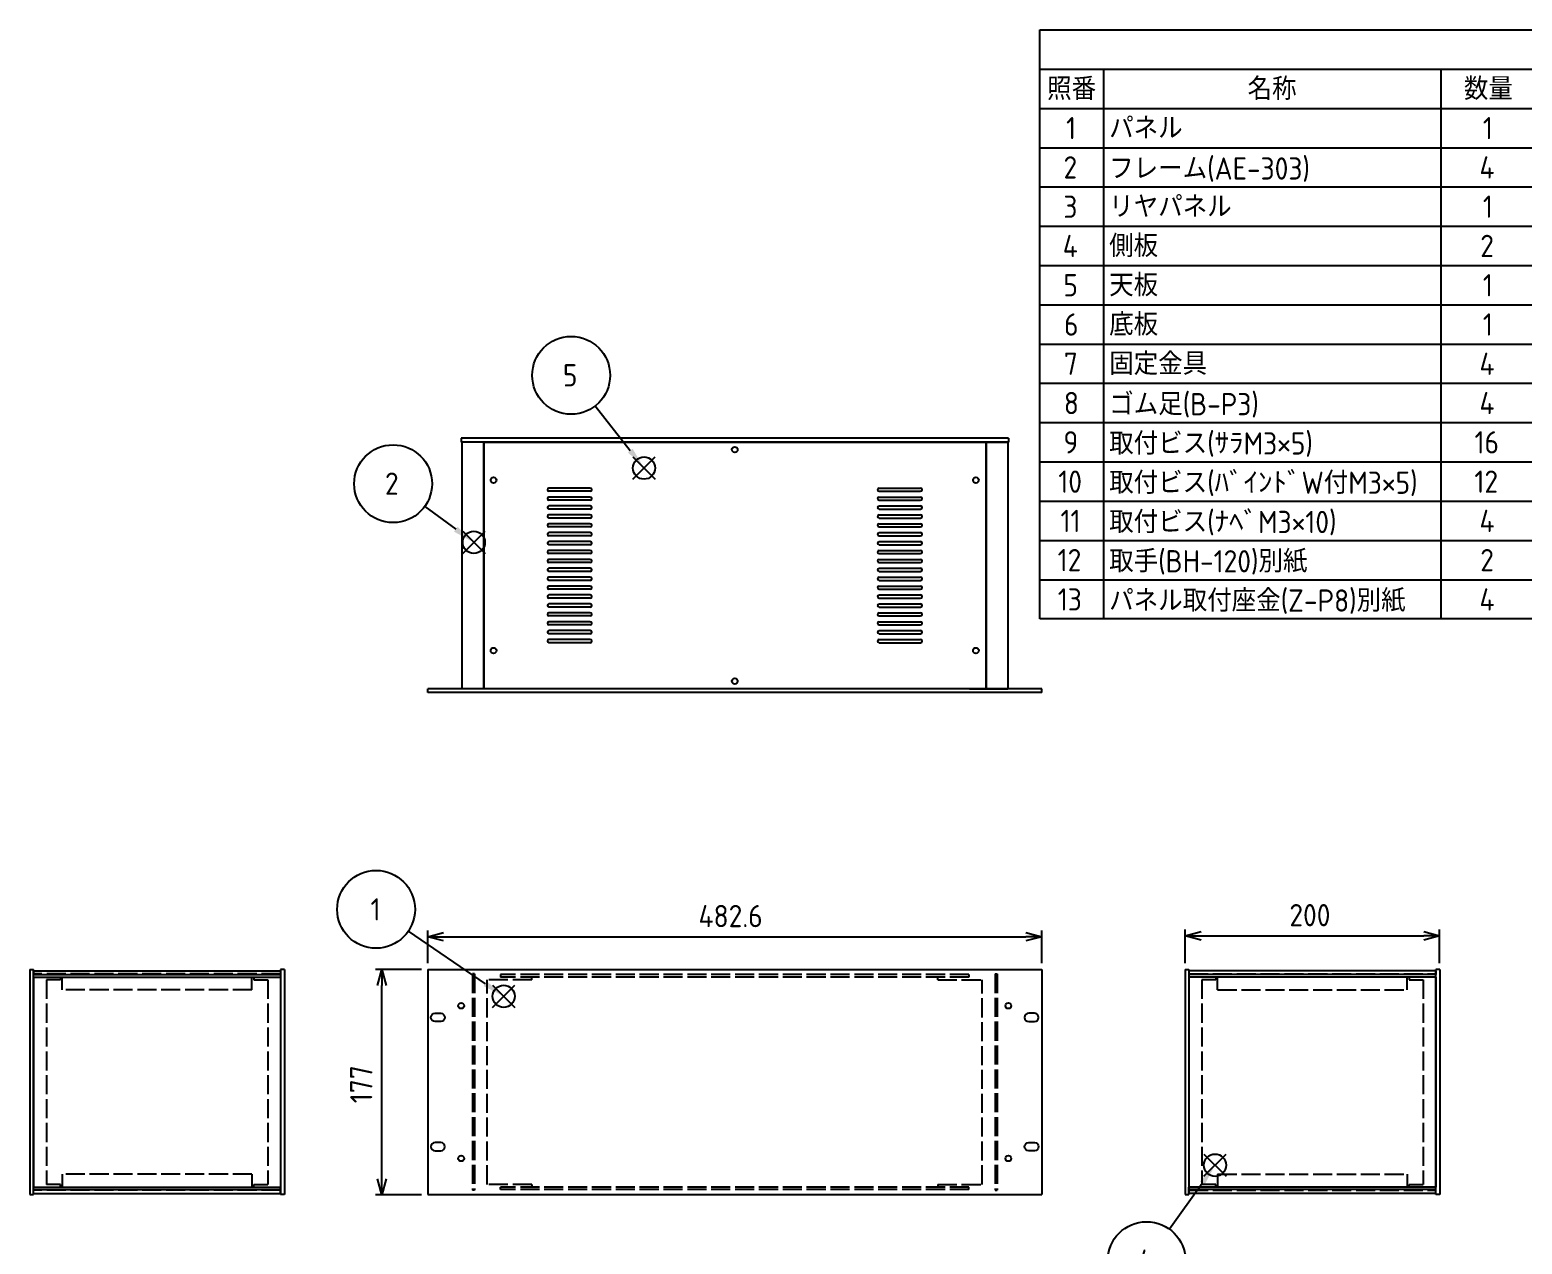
# Model space of a CAD drawing. Extents: x -78 to 2536, y -691 to 1413.
# Drawn here: x 231 to 1404, y 445 to 1400 of the extents above; entities that cross this region are included whole.
import ezdxf

# ---------------------------------------------------------------- set-up
doc = ezdxf.new("R2010")
doc.units = 0
doc.header["$LTSCALE"] = 5
doc.linetypes.add('AM_ISO02W050X2', pattern=[3.75, 3, -0.75])
doc.layers.get('0').update_dxf_attribs({"linetype": 'CONTINUOUS'})
doc.layers.get('DEFPOINTS').update_dxf_attribs({"linetype": 'CONTINUOUS'})
for name, color, linetype in [('AM_12', 7, 'CONTINUOUS'), ('AM_5', 3, 'CONTINUOUS'), ('側板0', 7, 'AM_ISO02W050X2'), ('固定金具', 6, 'CONTINUOUS'), ('固定金具0', 6, 'AM_ISO02W050X2'), ('天板', 3, 'CONTINUOUS'), ('ﾌﾚ_ﾑ', 2, 'CONTINUOUS'), ('ﾌﾚ_ﾑ0', 2, 'AM_ISO02W050X2'), ('ﾌﾛﾝﾄﾊ_ﾈﾙ', 7, 'CONTINUOUS'), ('ﾌﾛﾝﾄﾊ_ﾈﾙ0', 7, 'AM_ISO02W050X2'), ('ﾘﾔﾊ_ﾈﾙ', 5, 'CONTINUOUS')]:
    doc.layers.add(name, color=color, linetype=linetype)
doc.styles.add('ACISOTS', font='isocp.shx', dxfattribs={"height": 1, "bigfont": 'extfont.shx'})
doc.styles.get("Standard").update_dxf_attribs({"font": 'ISOCP.SHX', "bigfont": 'EXTFONT.SHX'})
doc.dimstyles.get("Standard").update_dxf_attribs({"dimtxt": 0.18, "dimasz": 0.18, "dimexe": 0.18, "dimexo": 0.0625, "dimgap": 0.09, "dimtad": 0, "dimtih": 1, "dimtoh": 1, "dimzin": 0, "dimcen": 0.09, "dimazin": 3, "dimtfac": 1, "dimtofl": 0, "dimtmove": 0, "dimatfit": 3})

# ---------------------------------------------------------------- blocks, each defined once
blk = doc.blocks.new('_OPEN30')
at = {"color": 0, "linetype": 'BYBLOCK'}
for p, q in [((-1, 0.268), (0, 0)), ((0, 0), (-1, -0.268)), ((0, 0), (-1, 0))]:
    blk.add_line(p, q, dxfattribs=at)
blk = doc.blocks.new('*U154')
at = {"layer": 'AM_5', "color": 2}
blk.add_text('177', height=17.5, rotation=90, dxfattribs=at).set_placement((500.5, 556.2))
blk = doc.blocks.new('*D11')
at = {"layer": 'AM_5'}
for p, q in [((539, 661.3), (503, 661.3)), ((508, 496.8), (508, 648.8)), ((539, 484.3), (503, 484.3))]:
    blk.add_line(p, q, dxfattribs=at)
at = {"layer": 'DEFPOINTS', "color": 0}
for p in [(508, 661.3), (544, 661.3), (544, 484.3)]:
    blk.add_point(p, dxfattribs=at)
blk.add_blockref('*U154', (0, 0))
at = {"layer": 'AM_5', "xscale": 12.5, "yscale": 12.5, "zscale": 12.5}
for p, rotation in [((508, 661.3), 90), ((508, 484.3), 270)]:
    blk.add_blockref('_OPEN30', p, dxfattribs=dict(at, rotation=rotation))
blk = doc.blocks.new('*S32')
at = {"layer": 'AM_12', "color": 4}
for p, q in [((594.9, 631.6), (612.4, 649.1)), ((594.9, 649.1), (612.4, 631.6))]:
    blk.add_line(p, q, dxfattribs=at)
blk.add_circle((603.7, 640.3), 8.75, dxfattribs=at)
blk = doc.blocks.new('*U173')
at = {"layer": 'AM_5', "color": 7, "style": 'ACISOTS'}
blk.add_text('1', height=17.5, dxfattribs=at).set_placement((499.1, 699.9))
blk = doc.blocks.new('*S33')
at = {"layer": 'AM_5', "color": 3}
blk.add_line((528.7, 691.4), (589.2, 650.2), dxfattribs=at)
blk.add_circle((503.4, 708.6), 30.6, dxfattribs=at)
blk.add_trace([(587.9, 648.3), (590.5, 652.1), (603.7, 640.3)], dxfattribs=at)
blk.add_blockref('*U173', (0, 0))
blk = doc.blocks.new('*S34')
at = {"layer": 'AM_12', "color": 4}
for p, q in [((571.5, 988.3), (589, 1005.8)), ((571.5, 1005.8), (589, 988.3))]:
    blk.add_line(p, q, dxfattribs=at)
blk.add_circle((580.2, 997.1), 8.75, dxfattribs=at)
blk = doc.blocks.new('*U174')
at = {"layer": 'AM_5', "color": 7, "style": 'ACISOTS'}
blk.add_text('2', height=17.5, dxfattribs=at).set_placement((510.4, 1034.5))
blk = doc.blocks.new('*S35')
at = {"layer": 'AM_5', "color": 3}
blk.add_line((541.6, 1025.2), (566.1, 1007.4), dxfattribs=at)
blk.add_circle((516.8, 1043.2), 30.6, dxfattribs=at)
blk.add_trace([(564.7, 1005.5), (567.4, 1009.3), (580.2, 997.1)], dxfattribs=at)
blk.add_blockref('*U174', (0, 0))
blk = doc.blocks.new('*S38')
at = {"layer": 'AM_12', "color": 4}
for p, q in [((1154, 498.8), (1171.5, 516.3)), ((1154, 516.3), (1171.5, 498.8))]:
    blk.add_line(p, q, dxfattribs=at)
blk.add_circle((1162.7, 507.5), 8.75, dxfattribs=at)
blk = doc.blocks.new('*U176')
at = {"layer": 'AM_5', "color": 7, "style": 'ACISOTS'}
blk.add_text('4', height=17.5, dxfattribs=at).set_placement((1101.9, 423.7))
blk = doc.blocks.new('*S39')
at = {"layer": 'AM_5', "color": 3}
blk.add_line((1126.8, 457.4), (1152.5, 493.3), dxfattribs=at)
blk.add_circle((1108.9, 432.5), 30.6, dxfattribs=at)
blk.add_trace([(1154.4, 492), (1150.7, 494.6), (1162.7, 507.5)], dxfattribs=at)
blk.add_blockref('*U176', (0, 0))
blk = doc.blocks.new('*S40')
at = {"layer": 'AM_12', "color": 4}
for p, q in [((705.2, 1046.8), (722.7, 1064.3)), ((705.2, 1064.3), (722.7, 1046.8))]:
    blk.add_line(p, q, dxfattribs=at)
blk.add_circle((714, 1055.5), 8.75, dxfattribs=at)
blk = doc.blocks.new('*U177')
at = {"layer": 'AM_5', "color": 7, "style": 'ACISOTS'}
blk.add_text('5', height=17.5, dxfattribs=at).set_placement((650.2, 1119.7))
blk = doc.blocks.new('*S41')
at = {"layer": 'AM_5', "color": 3}
blk.add_line((675.6, 1104.4), (703.2, 1069.3), dxfattribs=at)
blk.add_circle((656.7, 1128.4), 30.6, dxfattribs=at)
blk.add_trace([(701.4, 1067.8), (705, 1070.7), (714, 1055.5)], dxfattribs=at)
blk.add_blockref('*U177', (0, 0))
blk = doc.blocks.new('*U155')
at = {"layer": 'AM_5', "color": 2}
blk.add_text('482.6', height=17.5, dxfattribs=at).set_placement((756.8, 694.6))
blk = doc.blocks.new('*D18')
at = {"layer": 'AM_5'}
for p, q in [((544, 666.3), (544, 692.1)), ((1026.6, 666.3), (1026.6, 692.1)), ((556.5, 687.1), (1014.1, 687.1))]:
    blk.add_line(p, q, dxfattribs=at)
at = {"layer": 'DEFPOINTS', "color": 0}
for p in [(1026.6, 687.1), (544, 661.3), (1026.6, 661.3)]:
    blk.add_point(p, dxfattribs=at)
blk.add_blockref('*U155', (0, 0))
at = {"layer": 'AM_5', "xscale": 12.5, "yscale": 12.5, "zscale": 12.5, "rotation": 180}
blk.add_blockref('_OPEN30', (544, 687.1), dxfattribs=at)
at = {"layer": 'AM_5', "xscale": 12.5, "yscale": 12.5, "zscale": 12.5}
blk.add_blockref('_OPEN30', (1026.6, 687.1), dxfattribs=at)
blk = doc.blocks.new('*U184')
at = {"color": 2, "style": 'ACISOTS'}
blk.add_text('1', height=17.5, dxfattribs=at).set_placement((1045.625, 1314))
blk = doc.blocks.new('*U185')
at = {"color": 2, "style": 'ACISOTS'}
blk.add_text('パネル', height=17.5, dxfattribs=at).set_placement((1079.5, 1314))
blk = doc.blocks.new('*U186')
at = {"color": 2, "style": 'ACISOTS'}
blk.add_text('1', height=17.5, dxfattribs=at).set_placement((1373.125, 1314))
blk = doc.blocks.new('*U187')
at = {"color": 2, "style": 'ACISOTS'}
blk.add_text('A6063S-T5', height=17.5, dxfattribs=at).set_placement((1416.875, 1314))
blk = doc.blocks.new('*U188')
at = {"color": 2, "style": 'ACISOTS'}
blk.add_text('ﾍｱｰﾗｲﾝｼﾙﾊﾞｰｱﾙﾏｲﾄ/ﾍｱｰﾗｲﾝﾌﾞﾗｯｸｱﾙﾏｲﾄ', height=17.5, dxfattribs=at).set_placement((1669.5, 1314))
blk = doc.blocks.new('*U189')
at = {"color": 2, "style": 'ACISOTS'}
blk.add_text('2', height=17.5, dxfattribs=at).set_placement((1043.6, 1283.1))
blk = doc.blocks.new('*U190')
at = {"color": 2, "style": 'ACISOTS'}
blk.add_text('フレーム(AE-303)', height=17.5, dxfattribs=at).set_placement((1079.5, 1282.25))
blk = doc.blocks.new('*U191')
at = {"color": 2, "style": 'ACISOTS'}
blk.add_text('4', height=17.5, dxfattribs=at).set_placement((1370.5, 1283.125))
blk = doc.blocks.new('*U192')
at = {"color": 2, "style": 'ACISOTS'}
blk.add_text('A6063S-T5', height=17.5, dxfattribs=at).set_placement((1416.875, 1283.125))
blk = doc.blocks.new('*U193')
at = {"color": 2, "style": 'ACISOTS'}
blk.add_text('ﾍｱｰﾗｲﾝｼﾙﾊﾞｰｱﾙﾏｲﾄ/ﾍｱｰﾗｲﾝﾌﾞﾗｯｸｱﾙﾏｲﾄ', height=17.5, dxfattribs=at).set_placement((1669.5, 1283.125))
blk = doc.blocks.new('*U194')
at = {"color": 2, "style": 'ACISOTS'}
blk.add_text('3', height=17.5, dxfattribs=at).set_placement((1043.5, 1252.2))
blk = doc.blocks.new('*U195')
at = {"color": 2, "style": 'ACISOTS'}
blk.add_text('リヤパネル', height=17.5, dxfattribs=at).set_placement((1079.5, 1252.25))
blk = doc.blocks.new('*U196')
at = {"color": 2, "style": 'ACISOTS'}
blk.add_text('1', height=17.5, dxfattribs=at).set_placement((1373.125, 1252.25))
blk = doc.blocks.new('*U197')
at = {"color": 2, "style": 'ACISOTS'}
blk.add_text('A6063S-T5', height=17.5, dxfattribs=at).set_placement((1416.875, 1252.25))
blk = doc.blocks.new('*U198')
at = {"color": 2, "style": 'ACISOTS'}
blk.add_text('ﾍｱｰﾗｲﾝｼﾙﾊﾞｰｱﾙﾏｲﾄ/ﾍｱｰﾗｲﾝﾌﾞﾗｯｸｱﾙﾏｲﾄ', height=17.5, dxfattribs=at).set_placement((1669.5, 1252.25))
blk = doc.blocks.new('*U199')
at = {"color": 2, "style": 'ACISOTS'}
blk.add_text('4', height=17.5, dxfattribs=at).set_placement((1043, 1221.375))
blk = doc.blocks.new('*U200')
at = {"color": 2, "style": 'ACISOTS'}
blk.add_text('側板', height=17.5, dxfattribs=at).set_placement((1079.5, 1221.375))
blk = doc.blocks.new('*U201')
at = {"color": 2, "style": 'ACISOTS'}
blk.add_text('2', height=17.5, dxfattribs=at).set_placement((1371.1, 1221.4))
blk = doc.blocks.new('*U202')
at = {"color": 2, "style": 'ACISOTS'}
blk.add_text('A1050P-H24 t1.5', height=17.5, dxfattribs=at).set_placement((1416.9, 1221.4))
blk = doc.blocks.new('*U203')
at = {"color": 2, "style": 'ACISOTS'}
blk.add_text('ﾍｱｰﾗｲﾝｼﾙﾊﾞｰｱﾙﾏｲﾄ/ﾍｱｰﾗｲﾝﾌﾞﾗｯｸｱﾙﾏｲﾄ', height=17.5, dxfattribs=at).set_placement((1669.5, 1221.375))
blk = doc.blocks.new('*U204')
at = {"color": 2, "style": 'ACISOTS'}
blk.add_text('5', height=17.5, dxfattribs=at).set_placement((1043.5, 1190.5))
blk = doc.blocks.new('*U205')
at = {"color": 2, "style": 'ACISOTS'}
blk.add_text('天板', height=17.5, dxfattribs=at).set_placement((1079.5, 1190.5))
blk = doc.blocks.new('*U206')
at = {"color": 2, "style": 'ACISOTS'}
blk.add_text('1', height=17.5, dxfattribs=at).set_placement((1373.125, 1190.5))
blk = doc.blocks.new('*U207')
at = {"color": 2, "style": 'ACISOTS'}
blk.add_text('SPCC t1.0', height=17.5, dxfattribs=at).set_placement((1417.6, 1190.5))
blk = doc.blocks.new('*U208')
at = {"color": 2, "style": 'ACISOTS'}
blk.add_text('黒塗装(ﾚｻﾞｰﾄﾝ)', height=17.5, dxfattribs=at).set_placement((1669.5, 1189.625))
blk = doc.blocks.new('*U209')
at = {"color": 2, "style": 'ACISOTS'}
blk.add_text('6', height=17.5, dxfattribs=at).set_placement((1044, 1159.6))
blk = doc.blocks.new('*U210')
at = {"color": 2, "style": 'ACISOTS'}
blk.add_text('底板', height=17.5, dxfattribs=at).set_placement((1079.5, 1159.625))
blk = doc.blocks.new('*U211')
at = {"color": 2, "style": 'ACISOTS'}
blk.add_text('1', height=17.5, dxfattribs=at).set_placement((1373.125, 1159.625))
blk = doc.blocks.new('*U212')
at = {"color": 2, "style": 'ACISOTS'}
blk.add_text('SPCC t1.0', height=17.5, dxfattribs=at).set_placement((1417.6, 1159.6))
blk = doc.blocks.new('*U213')
at = {"color": 2, "style": 'ACISOTS'}
blk.add_text('黒塗装', height=17.5, dxfattribs=at).set_placement((1669.5, 1159.625))
blk = doc.blocks.new('*U214')
at = {"color": 2, "style": 'ACISOTS'}
blk.add_text('7', height=17.5, dxfattribs=at).set_placement((1043.875, 1128.75))
blk = doc.blocks.new('*U215')
at = {"color": 2, "style": 'ACISOTS'}
blk.add_text('固定金具', height=17.5, dxfattribs=at).set_placement((1079.5, 1128.75))
blk = doc.blocks.new('*U216')
at = {"color": 2, "style": 'ACISOTS'}
blk.add_text('4', height=17.5, dxfattribs=at).set_placement((1370.5, 1128.75))
blk = doc.blocks.new('*U217')
at = {"color": 2, "style": 'ACISOTS'}
blk.add_text('SPCC t2.0+A6063S-T5', height=17.5, dxfattribs=at).set_placement((1417.6, 1128.7))
blk = doc.blocks.new('*U218')
at = {"color": 2, "style": 'ACISOTS'}
blk.add_text('三価ｸﾛｰﾒｲﾄ+ｱﾙﾏｲﾄ', height=17.5, dxfattribs=at).set_placement((1669.5, 1128.75))
blk = doc.blocks.new('*U219')
at = {"color": 2, "style": 'ACISOTS'}
blk.add_text('8', height=17.5, dxfattribs=at).set_placement((1043.875, 1097.875))
blk = doc.blocks.new('*U220')
at = {"color": 2, "style": 'ACISOTS'}
blk.add_text('ゴム足(B-P3)', height=17.5, dxfattribs=at).set_placement((1079.5, 1097))
blk = doc.blocks.new('*U221')
at = {"color": 2, "style": 'ACISOTS'}
blk.add_text('4', height=17.5, dxfattribs=at).set_placement((1370.5, 1097.875))
blk = doc.blocks.new('*U222')
at = {"color": 2, "style": 'ACISOTS'}
blk.add_text('天然ゴム', height=17.5, dxfattribs=at).set_placement((1419.5, 1097.875))
blk = doc.blocks.new('*U223')
at = {"color": 2, "style": 'ACISOTS'}
blk.add_text('ﾌﾞﾗｯｸ', height=17.5, dxfattribs=at).set_placement((1669.5, 1097.875))
blk = doc.blocks.new('*U224')
at = {"color": 2, "style": 'ACISOTS'}
blk.add_text('9', height=17.5, dxfattribs=at).set_placement((1043.6, 1067))
blk = doc.blocks.new('*U225')
at = {"color": 2, "style": 'ACISOTS'}
blk.add_text('取付ビス(ｻﾗM3×5)', height=17.5, dxfattribs=at).set_placement((1079.5, 1066.125))
blk = doc.blocks.new('*U226')
at = {"color": 2, "style": 'ACISOTS'}
blk.add_text('16', height=17.5, dxfattribs=at).set_placement((1366.6, 1067))
blk = doc.blocks.new('*U227')
at = {"color": 2, "style": 'ACISOTS'}
blk.add_text('鉄', height=17.5, dxfattribs=at).set_placement((1419.5, 1067))
blk = doc.blocks.new('*U228')
at = {"color": 2, "style": 'ACISOTS'}
blk.add_text('三価ｸﾛｰﾒｲﾄ', height=17.5, dxfattribs=at).set_placement((1669.5, 1067))
blk = doc.blocks.new('*U229')
at = {"color": 2, "style": 'ACISOTS'}
blk.add_text('10', height=17.5, dxfattribs=at).set_placement((1039.5, 1036.1))
blk = doc.blocks.new('*U230')
at = {"color": 2, "style": 'ACISOTS'}
blk.add_text('取付ビス(ﾊﾞｲﾝﾄﾞW付M3×5)', height=17.5, dxfattribs=at).set_placement((1079.5, 1035.25))
blk = doc.blocks.new('*U231')
at = {"color": 2, "style": 'ACISOTS'}
blk.add_text('12', height=17.5, dxfattribs=at).set_placement((1366.5, 1036.1))
blk = doc.blocks.new('*U232')
at = {"color": 2, "style": 'ACISOTS'}
blk.add_text('鉄', height=17.5, dxfattribs=at).set_placement((1419.5, 1036.125))
blk = doc.blocks.new('*U233')
at = {"color": 2, "style": 'ACISOTS'}
blk.add_text('三価黒ｸﾛｰﾒｲﾄ', height=17.5, dxfattribs=at).set_placement((1669.5, 1036.125))
blk = doc.blocks.new('*U234')
at = {"color": 2, "style": 'ACISOTS'}
blk.add_text('11', height=17.5, dxfattribs=at).set_placement((1041.25, 1005.25))
blk = doc.blocks.new('*U235')
at = {"color": 2, "style": 'ACISOTS'}
blk.add_text('取付ビス(ﾅﾍﾞM3×10)', height=17.5, dxfattribs=at).set_placement((1079.5, 1004.375))
blk = doc.blocks.new('*U236')
at = {"color": 2, "style": 'ACISOTS'}
blk.add_text('4', height=17.5, dxfattribs=at).set_placement((1370.5, 1005.25))
blk = doc.blocks.new('*U237')
at = {"color": 2, "style": 'ACISOTS'}
blk.add_text('鉄', height=17.5, dxfattribs=at).set_placement((1419.5, 1005.25))
blk = doc.blocks.new('*U238')
at = {"color": 2, "style": 'ACISOTS'}
blk.add_text('三価ｸﾛｰﾒｲﾄ', height=17.5, dxfattribs=at).set_placement((1669.5, 1005.25))
blk = doc.blocks.new('*U239')
at = {"color": 2, "style": 'ACISOTS'}
blk.add_text('12', height=17.5, dxfattribs=at).set_placement((1039, 974.4))
blk = doc.blocks.new('*U240')
at = {"color": 2, "style": 'ACISOTS'}
blk.add_text('取手(BH-120)別紙', height=17.5, dxfattribs=at).set_placement((1079.5, 973.5))
blk = doc.blocks.new('*U241')
at = {"color": 2, "style": 'ACISOTS'}
blk.add_text('2', height=17.5, dxfattribs=at).set_placement((1371.1, 974.4))
blk = doc.blocks.new('*U242')
at = {"color": 2, "style": 'ACISOTS'}
blk.add_text('-', height=17.5, dxfattribs=at).set_placement((1416.875, 974.375))
blk = doc.blocks.new('*U243')
at = {"color": 2, "style": 'ACISOTS'}
blk.add_text('-', height=17.5, dxfattribs=at).set_placement((1666.875, 974.375))
blk = doc.blocks.new('*U244')
at = {"color": 2, "style": 'ACISOTS'}
blk.add_text('13', height=17.5, dxfattribs=at).set_placement((1039.1, 943.5))
blk = doc.blocks.new('*U245')
at = {"color": 2, "style": 'ACISOTS'}
blk.add_text('パネル取付座金(Z-P8)別紙', height=17.5, dxfattribs=at).set_placement((1079.5, 942.625))
blk = doc.blocks.new('*U246')
at = {"color": 2, "style": 'ACISOTS'}
blk.add_text('4', height=17.5, dxfattribs=at).set_placement((1370.5, 943.5))
blk = doc.blocks.new('*U247')
at = {"color": 2, "style": 'ACISOTS'}
blk.add_text('-', height=17.5, dxfattribs=at).set_placement((1416.875, 943.5))
blk = doc.blocks.new('*U248')
at = {"color": 2, "style": 'ACISOTS'}
blk.add_text('-', height=17.5, dxfattribs=at).set_placement((1666.875, 943.5))
blk = doc.blocks.new('*U249')
at = {"color": 2, "style": 'ACISOTS'}
blk.add_text('照番', height=17.5, dxfattribs=at).set_placement((1030.75, 1344.875))
blk = doc.blocks.new('*U250')
at = {"color": 2, "style": 'ACISOTS'}
blk.add_text('名称', height=17.5, dxfattribs=at).set_placement((1188.25, 1344.875))
blk = doc.blocks.new('*U251')
at = {"color": 2, "style": 'ACISOTS'}
blk.add_text('数量', height=17.5, dxfattribs=at).set_placement((1358.25, 1344.875))
blk = doc.blocks.new('*U252')
at = {"color": 2, "style": 'ACISOTS'}
blk.add_text('材質', height=17.5, dxfattribs=at).set_placement((1520.75, 1344.875))
blk = doc.blocks.new('*U253')
at = {"color": 2, "style": 'ACISOTS'}
blk.add_text('色・表面処理', height=17.5, dxfattribs=at).set_placement((1777, 1344.875))
blk = doc.blocks.new('*U254')
at = {"color": 2, "style": 'ACISOTS'}
blk.add_text('構成内容', height=17.5, dxfattribs=at).set_placement((1479.3125, 1375.8125))
blk = doc.blocks.new('*S54')
at = {"color": 7}
for p, q in [((1025, 1400), (2015, 1400)), ((1025, 936.875), (1025, 1400)), ((2015, 1400), (2015, 936.875)), ((2015, 936.875), (1025, 936.875))]:
    blk.add_line(p, q, dxfattribs=at)
at = {"color": 1}
for p, q in [((1025, 1369.125), (2015, 1369.125)), ((1075, 1369.125), (1075, 1338.25)), ((1340, 1369.125), (1340, 1338.25)), ((1415, 1369.125), (1415, 1338.25)), ((1665, 1369.125), (1665, 1338.25)), ((1025, 1338.25), (2015, 1338.25)), ((1075, 1338.25), (1075, 1307.375)), ((1340, 1338.25), (1340, 1307.375)), ((1415, 1338.25), (1415, 1307.375)), ((1665, 1338.25), (1665, 1307.375)), ((1025, 1307.375), (2015, 1307.375)), ((1075, 1307.375), (1075, 1276.5)), ((1340, 1307.375), (1340, 1276.5)), ((1415, 1307.375), (1415, 1276.5)), ((1665, 1307.375), (1665, 1276.5)), ((1025, 1276.5), (2015, 1276.5)), ((1075, 1276.5), (1075, 1245.625)), ((1340, 1276.5), (1340, 1245.625)), ((1415, 1276.5), (1415, 1245.625)), ((1665, 1276.5), (1665, 1245.625)), ((1025, 1245.625), (2015, 1245.625)), ((1075, 1245.625), (1075, 1214.75)), ((1340, 1245.625), (1340, 1214.75)), ((1415, 1245.625), (1415, 1214.75)), ((1665, 1245.625), (1665, 1214.75)), ((1025, 1214.75), (2015, 1214.75)), ((1075, 1214.75), (1075, 1183.875)), ((1340, 1214.75), (1340, 1183.875)), ((1415, 1214.75), (1415, 1183.875)), ((1665, 1214.75), (1665, 1183.875)), ((1025, 1183.875), (2015, 1183.875)), ((1075, 1183.875), (1075, 1153)), ((1340, 1183.875), (1340, 1153)), ((1415, 1183.875), (1415, 1153)), ((1665, 1183.875), (1665, 1153)), ((1025, 1153), (2015, 1153)), ((1075, 1153), (1075, 1122.125)), ((1340, 1153), (1340, 1122.125)), ((1415, 1153), (1415, 1122.125)), ((1665, 1153), (1665, 1122.125)), ((1025, 1122.125), (2015, 1122.125)), ((1075, 1122.125), (1075, 1091.25)), ((1340, 1122.125), (1340, 1091.25)), ((1415, 1122.125), (1415, 1091.25)), ((1665, 1122.125), (1665, 1091.25)), ((1025, 1091.25), (2015, 1091.25)), ((1075, 1091.25), (1075, 1060.375)), ((1340, 1091.25), (1340, 1060.375)), ((1415, 1091.25), (1415, 1060.375)), ((1665, 1091.25), (1665, 1060.375)), ((1025, 1060.375), (2015, 1060.375)), ((1075, 1060.375), (1075, 1029.5)), ((1340, 1060.375), (1340, 1029.5)), ((1415, 1060.375), (1415, 1029.5)), ((1665, 1060.375), (1665, 1029.5)), ((1025, 1029.5), (2015, 1029.5)), ((1075, 1029.5), (1075, 998.625)), ((1340, 1029.5), (1340, 998.625)), ((1415, 1029.5), (1415, 998.625)), ((1665, 1029.5), (1665, 998.625)), ((1025, 998.625), (2015, 998.625)), ((1075, 998.625), (1075, 967.75)), ((1340, 998.625), (1340, 967.75)), ((1415, 998.625), (1415, 967.75)), ((1665, 998.625), (1665, 967.75)), ((1025, 967.75), (2015, 967.75)), ((1075, 967.75), (1075, 936.875)), ((1340, 967.75), (1340, 936.875)), ((1415, 967.75), (1415, 936.875)), ((1665, 967.75), (1665, 936.875))]:
    blk.add_line(p, q, dxfattribs=at)
for name in ['*U254', '*U249', '*U250', '*U251', '*U252', '*U253', '*U184', '*U185', '*U186', '*U187', '*U188', '*U193', '*U189', '*U190', '*U191', '*U192', '*U194', '*U195', '*U196', '*U197', '*U198', '*U199', '*U200', '*U201', '*U202', '*U203', '*U204', '*U205', '*U206', '*U207', '*U208', '*U209', '*U210', '*U211', '*U212', '*U213', '*U214', '*U215', '*U216', '*U217', '*U218', '*U219', '*U220', '*U221', '*U222', '*U223', '*U224', '*U225', '*U226', '*U227', '*U228', '*U232', '*U229', '*U230', '*U231', '*U233', '*U234', '*U235', '*U236', '*U237', '*U238', '*U239', '*U240', '*U241', '*U242', '*U243', '*U245', '*U244', '*U246', '*U247', '*U248']:
    blk.add_blockref(name, (0, 0))
blk = doc.blocks.new('*U156')
at = {"layer": 'AM_5', "color": 2}
blk.add_text('200', height=17.5, dxfattribs=at).set_placement((1221.1, 695.3))
blk = doc.blocks.new('*D19')
at = {"layer": 'AM_5'}
for p, q in [((1139.2, 666.3), (1139.2, 692.8)), ((1339.2, 666.3), (1339.2, 692.8)), ((1151.7, 687.8), (1326.7, 687.8))]:
    blk.add_line(p, q, dxfattribs=at)
at = {"layer": 'DEFPOINTS', "color": 0}
for p in [(1339.2, 687.8), (1139.2, 661.3), (1339.2, 661.3)]:
    blk.add_point(p, dxfattribs=at)
blk.add_blockref('*U156', (0, 0))
at = {"layer": 'AM_5', "xscale": 12.5, "yscale": 12.5, "zscale": 12.5, "rotation": 180}
blk.add_blockref('_OPEN30', (1139.2, 687.8), dxfattribs=at)
at = {"layer": 'AM_5', "xscale": 12.5, "yscale": 12.5, "zscale": 12.5}
blk.add_blockref('_OPEN30', (1339.2, 687.8), dxfattribs=at)

msp = doc.modelspace()

# ---------------------------------------------------------------- linework, layer by layer
at = {"layer": '側板0'}
for p, q in [((428.323, 657.845), (234.323, 657.845)), ((1142.21, 657.845), (1336.21, 657.845)), ((428.323, 487.845), (234.323, 487.845)), ((1142.21, 487.845), (1336.21, 487.845))]:
    msp.add_line(p, q, dxfattribs=at)
at = {"layer": '固定金具'}
for p, q in [((234.323, 490.445), (234.323, 655.245)), ((1336.21, 490.445), (1336.21, 655.245))]:
    msp.add_line(p, q, dxfattribs=at)
at = {"layer": '固定金具0'}
for p, q in [((255.323, 653.245), (244.323, 653.245)), ((244.323, 653.245), (244.323, 492.445)), ((255.323, 655.245), (255.323, 653.245)), ((407.323, 655.245), (407.323, 653.245)), ((407.323, 653.245), (418.323, 653.245)), ((418.323, 653.245), (418.323, 492.445)), ((590.767, 492.445), (590.767, 653.245)), ((625.767, 653.245), (590.767, 653.245)), ((625.767, 653.245), (625.767, 655.245)), ((944.767, 653.245), (944.767, 655.245)), ((944.767, 653.245), (979.767, 653.245)), ((979.767, 492.445), (979.767, 653.245)), ((1163.21, 653.245), (1152.21, 653.245)), ((1152.21, 653.245), (1152.21, 492.445)), ((1163.21, 655.245), (1163.21, 653.245)), ((1315.21, 655.245), (1315.21, 653.245)), ((1315.21, 653.245), (1326.21, 653.245)), ((1326.21, 653.245), (1326.21, 492.445)), ((255.323, 492.445), (244.323, 492.445)), ((255.323, 490.445), (255.323, 492.445)), ((407.323, 490.445), (407.323, 492.445)), ((407.323, 492.445), (418.323, 492.445)), ((625.767, 492.445), (590.767, 492.445)), ((625.767, 492.445), (625.767, 490.445)), ((944.767, 492.445), (944.767, 490.445)), ((944.767, 492.445), (979.767, 492.445)), ((1163.21, 492.445), (1152.21, 492.445)), ((1163.21, 490.445), (1163.21, 492.445)), ((1315.21, 490.445), (1315.21, 492.445)), ((1315.21, 492.445), (1326.21, 492.445))]:
    msp.add_line(p, q, dxfattribs=at)
at = {"layer": '天板'}
for p, q in [((588.017, 1075.75), (982.517, 1075.75)), ((588.017, 1075.75), (588.017, 882.25)), ((982.517, 1075.75), (982.517, 882.25)), ((671.767, 1039.75), (639.267, 1039.75)), ((671.767, 1037.25), (639.267, 1037.25)), ((671.767, 1032.75), (639.267, 1032.75)), ((898.767, 1039.75), (931.267, 1039.75)), ((898.767, 1037.25), (931.267, 1037.25)), ((898.767, 1032.75), (931.267, 1032.75)), ((671.767, 1030.25), (639.267, 1030.25)), ((671.767, 1025.75), (639.267, 1025.75)), ((671.767, 1023.25), (639.267, 1023.25)), ((898.767, 1030.25), (931.267, 1030.25)), ((898.767, 1025.75), (931.267, 1025.75)), ((898.767, 1023.25), (931.267, 1023.25)), ((671.767, 1018.75), (639.267, 1018.75)), ((671.767, 1016.25), (639.267, 1016.25)), ((671.767, 1011.75), (639.267, 1011.75)), ((671.767, 1009.25), (639.267, 1009.25)), ((898.767, 1018.75), (931.267, 1018.75)), ((898.767, 1016.25), (931.267, 1016.25)), ((898.767, 1011.75), (931.267, 1011.75)), ((898.767, 1009.25), (931.267, 1009.25)), ((671.767, 1004.75), (639.267, 1004.75)), ((671.767, 1002.25), (639.267, 1002.25)), ((671.767, 997.75), (639.267, 997.75)), ((898.767, 1004.75), (931.267, 1004.75)), ((898.767, 1002.25), (931.267, 1002.25)), ((898.767, 997.75), (931.267, 997.75)), ((671.767, 995.25), (639.267, 995.25)), ((671.767, 990.75), (639.267, 990.75)), ((671.767, 988.25), (639.267, 988.25)), ((898.767, 995.25), (931.267, 995.25)), ((898.767, 990.75), (931.267, 990.75)), ((898.767, 988.25), (931.267, 988.25)), ((671.767, 983.75), (639.267, 983.75)), ((671.767, 981.25), (639.267, 981.25)), ((671.767, 976.75), (639.267, 976.75)), ((671.767, 974.25), (639.267, 974.25)), ((898.767, 983.75), (931.267, 983.75)), ((898.767, 981.25), (931.267, 981.25)), ((898.767, 976.75), (931.267, 976.75)), ((898.767, 974.25), (931.267, 974.25)), ((671.767, 969.75), (639.267, 969.75)), ((671.767, 967.25), (639.267, 967.25)), ((671.767, 962.75), (639.267, 962.75)), ((898.767, 969.75), (931.267, 969.75)), ((898.767, 967.25), (931.267, 967.25)), ((898.767, 962.75), (931.267, 962.75)), ((671.767, 960.25), (639.267, 960.25)), ((671.767, 955.75), (639.267, 955.75)), ((671.767, 953.25), (639.267, 953.25)), ((898.767, 960.25), (931.267, 960.25)), ((898.767, 955.75), (931.267, 955.75)), ((898.767, 953.25), (931.267, 953.25)), ((671.767, 948.75), (639.267, 948.75)), ((671.767, 946.25), (639.267, 946.25)), ((671.767, 941.75), (639.267, 941.75)), ((671.767, 939.25), (639.267, 939.25)), ((898.767, 948.75), (931.267, 948.75)), ((898.767, 946.25), (931.267, 946.25)), ((898.767, 941.75), (931.267, 941.75)), ((898.767, 939.25), (931.267, 939.25)), ((671.767, 934.75), (639.267, 934.75)), ((671.767, 932.25), (639.267, 932.25)), ((671.767, 927.75), (639.267, 927.75)), ((898.767, 934.75), (931.267, 934.75)), ((898.767, 932.25), (931.267, 932.25)), ((898.767, 927.75), (931.267, 927.75)), ((671.767, 925.25), (639.267, 925.25)), ((671.767, 920.75), (639.267, 920.75)), ((671.767, 918.25), (639.267, 918.25)), ((898.767, 925.25), (931.267, 925.25)), ((898.767, 920.75), (931.267, 920.75)), ((898.767, 918.25), (931.267, 918.25)), ((588.017, 882.25), (982.517, 882.25))]:
    msp.add_line(p, q, dxfattribs=at)
for centre in [(785.267, 1070), (595.767, 1046), (974.767, 1046), (595.767, 912), (974.767, 912), (785.267, 888)]:
    msp.add_circle(centre, 2.25, dxfattribs=at)
for centre, start, end in [((639.267, 1038.5), 90, 270), ((639.267, 1031.5), 90, 270), ((671.767, 1038.5), 270, 90), ((671.767, 1031.5), 270, 90), ((898.767, 1038.5), 90, 270), ((898.767, 1031.5), 90, 270), ((931.267, 1038.5), 270, 90), ((931.267, 1031.5), 270, 90), ((639.267, 1024.5), 90, 270), ((671.767, 1024.5), 270, 90), ((898.767, 1024.5), 90, 270), ((931.267, 1024.5), 270, 90), ((639.267, 1017.5), 90, 270), ((639.267, 1010.5), 90, 270), ((671.767, 1017.5), 270, 90), ((671.767, 1010.5), 270, 90), ((898.767, 1017.5), 90, 270), ((898.767, 1010.5), 90, 270), ((931.267, 1017.5), 270, 90), ((931.267, 1010.5), 270, 90), ((639.267, 1003.5), 90, 270), ((639.267, 996.5), 90, 270), ((671.767, 1003.5), 270, 90), ((671.767, 996.5), 270, 90), ((898.767, 1003.5), 90, 270), ((898.767, 996.5), 90, 270), ((931.267, 1003.5), 270, 90), ((931.267, 996.5), 270, 90), ((639.267, 989.5), 90, 270), ((671.767, 989.5), 270, 90), ((898.767, 989.5), 90, 270), ((931.267, 989.5), 270, 90), ((639.267, 982.5), 90, 270), ((639.267, 975.5), 90, 270), ((671.767, 982.5), 270, 90), ((671.767, 975.5), 270, 90), ((898.767, 982.5), 90, 270), ((898.767, 975.5), 90, 270), ((931.267, 982.5), 270, 90), ((931.267, 975.5), 270, 90), ((639.267, 968.5), 90, 270), ((639.267, 961.5), 90, 270), ((671.767, 968.5), 270, 90), ((671.767, 961.5), 270, 90), ((898.767, 968.5), 90, 270), ((898.767, 961.5), 90, 270), ((931.267, 968.5), 270, 90), ((931.267, 961.5), 270, 90), ((639.267, 954.5), 90, 270), ((671.767, 954.5), 270, 90), ((898.767, 954.5), 90, 270), ((931.267, 954.5), 270, 90), ((639.267, 947.5), 90, 270), ((639.267, 940.5), 90, 270), ((671.767, 947.5), 270, 90), ((671.767, 940.5), 270, 90), ((898.767, 947.5), 90, 270), ((898.767, 940.5), 90, 270), ((931.267, 947.5), 270, 90), ((931.267, 940.5), 270, 90), ((639.267, 933.5), 90, 270), ((639.267, 926.5), 90, 270), ((671.767, 933.5), 270, 90), ((671.767, 926.5), 270, 90), ((898.767, 933.5), 90, 270), ((898.767, 926.5), 90, 270), ((931.267, 933.5), 270, 90), ((931.267, 926.5), 270, 90), ((639.267, 919.5), 90, 270), ((671.767, 919.5), 270, 90), ((898.767, 919.5), 90, 270), ((931.267, 919.5), 270, 90)]:
    msp.add_arc(centre, 1.25, start, end, dxfattribs=at)
at = {"layer": 'ﾌﾚ_ﾑ'}
for p, q in [((600.767, 1076), (570.767, 1076)), ((570.767, 1076), (570.767, 882)), ((587.767, 1076), (587.767, 882)), ((600.767, 1076), (600.767, 1075.75)), ((969.767, 1076), (969.767, 1075.75)), ((969.767, 1076), (999.767, 1076)), ((982.767, 1076), (982.767, 882)), ((999.767, 1076), (999.767, 882)), ((600.767, 882), (570.767, 882)), ((600.767, 882), (600.767, 882.25)), ((969.767, 882), (969.767, 882.25)), ((969.767, 882), (999.767, 882)), ((234.323, 660.345), (234.323, 657.345)), ((234.323, 660.345), (428.323, 660.345)), ((234.323, 657.345), (428.323, 657.345)), ((428.323, 660.345), (428.323, 655.345)), ((1336.21, 660.345), (1142.21, 660.345)), ((1142.21, 660.345), (1142.21, 655.345)), ((1336.21, 657.345), (1142.21, 657.345)), ((1336.21, 660.345), (1336.21, 657.345)), ((234.323, 655.345), (428.323, 655.345)), ((1336.21, 655.345), (1142.21, 655.345)), ((234.323, 490.345), (428.323, 490.345)), ((234.323, 485.345), (234.323, 488.345)), ((234.323, 488.345), (428.323, 488.345)), ((234.323, 485.345), (428.323, 485.345)), ((428.323, 485.345), (428.323, 490.345)), ((1142.21, 485.345), (1142.21, 490.345)), ((1336.21, 490.345), (1142.21, 490.345)), ((1336.21, 488.345), (1142.21, 488.345)), ((1336.21, 485.345), (1142.21, 485.345)), ((1336.21, 485.345), (1336.21, 488.345))]:
    msp.add_line(p, q, dxfattribs=at)
at = {"layer": 'ﾌﾚ_ﾑ0'}
for p, q in [((256.823, 645.345), (256.823, 655.345)), ((405.823, 645.345), (256.823, 645.345)), ((405.823, 645.345), (405.823, 655.345)), ((1164.71, 645.345), (1164.71, 655.345)), ((1164.71, 645.345), (1313.71, 645.345)), ((1313.71, 645.345), (1313.71, 655.345)), ((256.823, 500.345), (256.823, 490.345)), ((405.823, 500.345), (256.823, 500.345)), ((405.823, 500.345), (405.823, 490.345)), ((1164.71, 500.345), (1313.71, 500.345)), ((1164.71, 500.345), (1164.71, 490.345)), ((1313.71, 500.345), (1313.71, 490.345))]:
    msp.add_line(p, q, dxfattribs=at)
at = {"layer": 'ﾌﾛﾝﾄﾊ_ﾈﾙ'}
for p, q in [((543.967, 879), (543.967, 882)), ((1026.567, 882), (543.967, 882)), ((1026.567, 879), (1026.567, 882)), ((1026.567, 879), (543.967, 879)), ((431.323, 661.345), (428.323, 661.345)), ((428.323, 661.345), (428.323, 484.345)), ((431.323, 661.345), (431.323, 484.345)), ((543.967, 661.345), (1026.567, 661.345)), ((543.967, 661.345), (543.967, 484.345)), ((1026.567, 661.345), (1026.567, 484.345)), ((1139.21, 661.345), (1142.21, 661.345)), ((1139.21, 661.345), (1139.21, 484.345)), ((1142.21, 661.345), (1142.21, 484.345)), ((431.323, 484.345), (428.323, 484.345)), ((543.967, 484.345), (1026.567, 484.345)), ((1139.21, 484.345), (1142.21, 484.345))]:
    msp.add_line(p, q, dxfattribs=at)
for points in [[(549.717, 626.895), (554.217, 626.895, -1), (554.217, 620.395), (549.717, 620.395, -1)], [(1020.817, 626.895), (1016.317, 626.895, 1), (1016.317, 620.395), (1020.817, 620.395, 1)], [(549.717, 518.795), (554.217, 518.795, 1), (554.217, 525.295), (549.717, 525.295, 1)], [(1020.817, 518.795), (1016.317, 518.795, -1), (1016.317, 525.295), (1020.817, 525.295, -1)]]:
    msp.add_lwpolyline(points, format="xyb", close=True, dxfattribs=at)
for centre in [(570.267, 632.845), (1000.267, 632.845), (570.267, 512.845), (1000.267, 512.845)]:
    msp.add_circle(centre, 2.25, dxfattribs=at)
at = {"layer": 'ﾌﾛﾝﾄﾊ_ﾈﾙ0'}
for p, q in [((580.667, 657.845), (579.167, 657.845)), ((579.167, 657.845), (579.167, 487.845)), ((580.667, 657.845), (580.667, 487.845)), ((601.267, 657.345), (601.267, 655.345)), ((969.267, 657.345), (601.267, 657.345)), ((969.267, 657.345), (969.267, 655.345)), ((989.867, 657.845), (991.367, 657.845)), ((989.867, 657.845), (989.867, 487.845)), ((991.367, 657.845), (991.367, 487.845)), ((969.267, 655.345), (601.267, 655.345)), ((580.667, 487.845), (579.167, 487.845)), ((601.267, 488.345), (601.267, 490.345)), ((969.267, 490.345), (601.267, 490.345)), ((969.267, 488.345), (601.267, 488.345)), ((969.267, 488.345), (969.267, 490.345)), ((989.867, 487.845), (991.367, 487.845))]:
    msp.add_line(p, q, dxfattribs=at)
at = {"layer": 'ﾘﾔﾊ_ﾈﾙ'}
for p, q in [((570.267, 1079), (570.267, 1076)), ((1000.267, 1079), (570.267, 1079)), ((1000.267, 1079), (1000.267, 1076)), ((1000.267, 1076), (570.267, 1076)), ((231.323, 661.345), (234.323, 661.345)), ((231.323, 661.345), (231.323, 484.345)), ((234.323, 484.345), (234.323, 661.345)), ((1339.21, 661.345), (1336.21, 661.345)), ((1336.21, 484.345), (1336.21, 661.345)), ((1339.21, 661.345), (1339.21, 484.345)), ((234.323, 655.345), (234.323, 490.345)), ((1336.21, 655.345), (1336.21, 490.345)), ((231.323, 484.345), (234.323, 484.345)), ((1339.21, 484.345), (1336.21, 484.345))]:
    msp.add_line(p, q, dxfattribs=at)

# ---------------------------------------------------------------- block references
msp.add_blockref('*S54', (0, 0))
at = {"layer": 'AM_12'}
for name in ['*S40', '*S34', '*S32', '*S38']:
    msp.add_blockref(name, (0, 0), dxfattribs=at)
at = {"layer": 'AM_5'}
for name in ['*S41', '*S35', '*S33', '*S39']:
    msp.add_blockref(name, (0, 0), dxfattribs=at)

# ---------------------------------------------------------------- dimensions: what is measured, and where the dimension line sits
for base, p1, p2, picture, middle in [((1026.567, 687.095), (543.967, 661.345), (1026.567, 661.345), '*D18', (785.267, 703.347)), ((1339.21, 687.776), (1139.21, 661.345), (1339.21, 661.345), '*D19', (1239.21, 704.028))]:
    dim = msp.add_linear_dim(base=base, p1=p1, p2=p2, dimstyle='Standard', override={"dimscale": 5}, dxfattribs=at)
    dim.commit()
    dim.dimension.update_dxf_attribs({"geometry": picture, "text_midpoint": middle})
dim = msp.add_linear_dim(base=(507.967, 661.345), p1=(543.967, 484.345), p2=(543.967, 661.345), angle=90, dimstyle='Standard', override={"dimscale": 5}, dxfattribs=at)
dim.commit()
dim.dimension.update_dxf_attribs({"geometry": '*D11', "text_midpoint": (491.717, 572.845)})

doc.saveas('drawing.dxf')
